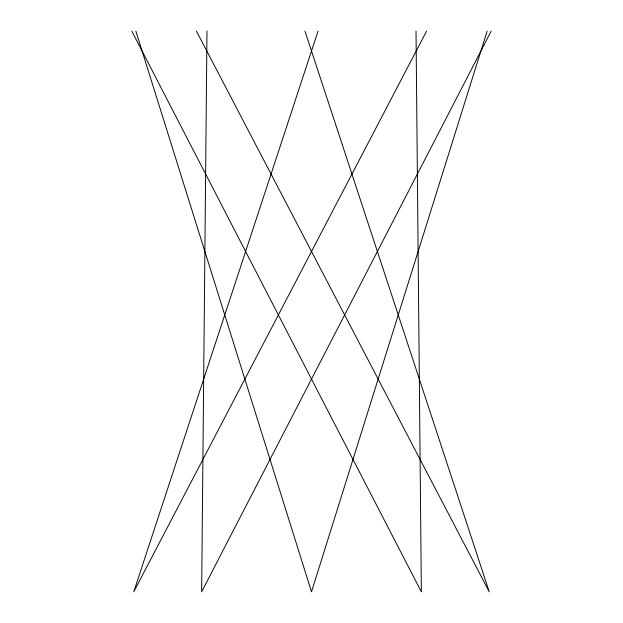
<?xml version="1.0" encoding="UTF-8"?>
<svg xmlns="http://www.w3.org/2000/svg" width="623" height="623" viewBox="0 0 623 623"><rect width="100%" height="100%" fill="white"/><g stroke="black" fill="none" stroke-linecap="round" stroke-linejoin="round"><path stroke-width="0.93" d="M206.984 31.15L201.642 591.85L491.158 31.15M487.131 31.15L311.5 591.85L135.869 31.15M318.026 31.15L133.75 591.85L426.568 31.15M196.432 31.15L489.25 591.85L304.974 31.15M131.842 31.15L421.358 591.85L416.016 31.15"/></g></svg>
